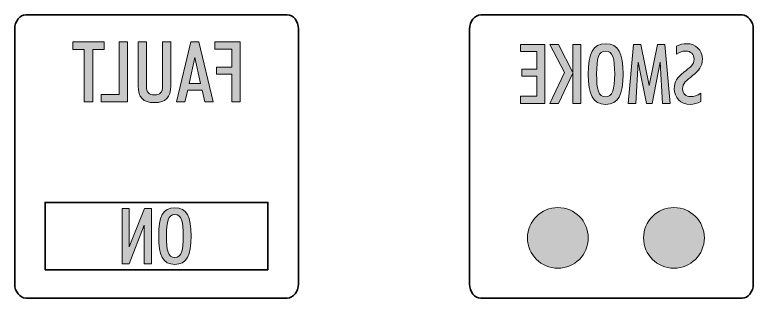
# Model space of a CAD drawing. Header units: millimetres. Extents: x 8 to 201, y 31 to 295.
# Drawn here: x 164.66 to 201.11, y 54.18 to 68.19 of the extents above; entities that cross this region are included whole.
import ezdxf

# ---------------------------------------------------------------- set-up
doc = ezdxf.new("R2010")
doc.units = ezdxf.units.MM
doc.header["$MEASUREMENT"] = 0
doc.layers.add('Layer 1', color=7, linetype='Continuous', lineweight=0)

# ---------------------------------------------------------------- blocks, each defined once
blk = doc.blocks.new('Block_164')
at = {"layer": 'Layer 1', "true_color": 0x1d1e1b, "transparency": 33554687}
h = blk.add_hatch(color=250, dxfattribs=at)
h.dxf.hatch_style = 2
edge = h.paths.add_edge_path()
edge.add_spline(control_points=[(171.409, 55.888), (171.409, 55.888), (171.049, 55.888), (171.049, 55.888), (171.049, 55.888), (171.049, 57.8), (171.049, 57.8), (171.049, 57.8), (170.306, 55.888), (170.306, 55.888), (170.306, 55.888), (169.95, 55.888), (169.95, 55.888), (169.95, 55.888), (169.95, 58.619), (169.95, 58.619), (169.95, 58.619), (170.31, 58.619), (170.31, 58.619), (170.31, 58.619), (170.31, 56.723), (170.31, 56.723), (170.31, 56.723), (171.057, 58.619), (171.057, 58.619), (171.057, 58.619), (171.409, 58.619), (171.409, 58.619), (171.409, 58.619), (171.409, 55.888), (171.409, 55.888)], knot_values=[0, 0, 0, 0, 1, 1, 1, 2, 2, 2, 3, 3, 3, 4, 4, 4, 5, 5, 5, 6, 6, 6, 7, 7, 7, 8, 8, 8, 9, 9, 9, 10, 10, 10, 10], degree=3, periodic=0)
h = blk.add_hatch(color=250, dxfattribs=at)
h.dxf.hatch_style = 2
edge = h.paths.add_edge_path()
edge.add_spline(control_points=[(172.977, 57.26), (172.977, 57.976), (172.886, 58.313), (172.558, 58.313), (172.231, 58.313), (172.144, 57.976), (172.144, 57.26), (172.144, 56.543), (172.219, 56.202), (172.554, 56.202), (172.879, 56.202), (172.977, 56.54), (172.977, 57.26)], knot_values=[0, 0, 0, 0, 1, 1, 1, 2, 2, 2, 3, 3, 3, 4, 4, 4, 4], degree=3, periodic=0)
edge = h.paths.add_edge_path()
edge.add_spline(control_points=[(173.361, 57.252), (173.361, 56.294), (173.151, 55.854), (172.558, 55.854), (171.966, 55.854), (171.76, 56.298), (171.76, 57.252), (171.76, 58.21), (171.966, 58.654), (172.558, 58.654), (173.151, 58.654), (173.361, 58.21), (173.361, 57.252)], knot_values=[0, 0, 0, 0, 1, 1, 1, 2, 2, 2, 3, 3, 3, 4, 4, 4, 4], degree=3, periodic=0)
at = {"layer": 'Layer 1'}
for points, knots in [([(171.409, 55.888), (171.409, 55.888), (171.049, 55.888), (171.049, 55.888), (171.049, 55.888), (171.049, 57.8), (171.049, 57.8), (171.049, 57.8), (170.306, 55.888), (170.306, 55.888), (170.306, 55.888), (169.95, 55.888), (169.95, 55.888), (169.95, 55.888), (169.95, 58.619), (169.95, 58.619), (169.95, 58.619), (170.31, 58.619), (170.31, 58.619), (170.31, 58.619), (170.31, 56.723), (170.31, 56.723), (170.31, 56.723), (171.057, 58.619), (171.057, 58.619), (171.057, 58.619), (171.409, 58.619), (171.409, 58.619), (171.409, 58.619), (171.409, 55.888), (171.409, 55.888)], [0, 0, 0, 0, 1, 1, 1, 2, 2, 2, 3, 3, 3, 4, 4, 4, 5, 5, 5, 6, 6, 6, 7, 7, 7, 8, 8, 8, 9, 9, 9, 10, 10, 10, 10]), ([(173.361, 57.252), (173.361, 56.294), (173.151, 55.854), (172.558, 55.854), (171.966, 55.854), (171.76, 56.298), (171.76, 57.252), (171.76, 58.21), (171.966, 58.654), (172.558, 58.654), (173.151, 58.654), (173.361, 58.21), (173.361, 57.252)], [0, 0, 0, 0, 1, 1, 1, 2, 2, 2, 3, 3, 3, 4, 4, 4, 4]), ([(172.977, 57.26), (172.977, 57.976), (172.886, 58.313), (172.558, 58.313), (172.231, 58.313), (172.144, 57.976), (172.144, 57.26), (172.144, 56.543), (172.219, 56.202), (172.554, 56.202), (172.879, 56.202), (172.977, 56.54), (172.977, 57.26)], [0, 0, 0, 0, 1, 1, 1, 2, 2, 2, 3, 3, 3, 4, 4, 4, 4])]:
    blk.add_open_spline(points, degree=3, knots=knots, dxfattribs=at)
blk = doc.blocks.new('Block_165')
at = {"layer": 'Layer 1', "true_color": 0x1d1e1b, "transparency": 33554687}
h = blk.add_hatch(color=250, dxfattribs=at)
h.dxf.hatch_style = 2
edge = h.paths.add_edge_path()
edge.add_spline(control_points=[(168.503, 63.886), (168.503, 63.886), (168.087, 63.886), (168.087, 63.886), (168.087, 63.886), (168.087, 66.479), (168.087, 66.479), (168.087, 66.479), (167.521, 66.479), (167.521, 66.479), (167.521, 66.479), (167.521, 66.849), (167.521, 66.849), (167.521, 66.849), (169.069, 66.849), (169.069, 66.849), (169.069, 66.849), (169.069, 66.479), (169.069, 66.479), (169.069, 66.479), (168.503, 66.479), (168.503, 66.479), (168.503, 66.479), (168.503, 63.886), (168.503, 63.886)], knot_values=[0, 0, 0, 0, 1, 1, 1, 2, 2, 2, 3, 3, 3, 4, 4, 4, 5, 5, 5, 6, 6, 6, 7, 7, 7, 8, 8, 8, 8], degree=3, periodic=0)
h = blk.add_hatch(color=250, dxfattribs=at)
h.dxf.hatch_style = 2
edge = h.paths.add_edge_path()
edge.add_spline(control_points=[(170.222, 63.886), (170.222, 63.886), (168.927, 63.886), (168.927, 63.886), (168.927, 63.886), (168.927, 64.256), (168.927, 64.256), (168.927, 64.256), (169.81, 64.256), (169.81, 64.256), (169.81, 64.256), (169.81, 66.849), (169.81, 66.849), (169.81, 66.849), (170.222, 66.849), (170.222, 66.849), (170.222, 66.849), (170.222, 63.886), (170.222, 63.886)], knot_values=[0, 0, 0, 0, 1, 1, 1, 2, 2, 2, 3, 3, 3, 4, 4, 4, 5, 5, 5, 6, 6, 6, 6], degree=3, periodic=0)
h = blk.add_hatch(color=250, dxfattribs=at)
h.dxf.hatch_style = 2
edge = h.paths.add_edge_path()
edge.add_spline(control_points=[(172.356, 64.676), (172.356, 64.106), (172.112, 63.849), (171.55, 63.849), (170.989, 63.849), (170.745, 64.106), (170.745, 64.676), (170.745, 64.676), (170.745, 66.849), (170.745, 66.849), (170.745, 66.849), (171.152, 66.849), (171.152, 66.849), (171.152, 66.849), (171.152, 64.642), (171.152, 64.642), (171.152, 64.36), (171.28, 64.227), (171.55, 64.227), (171.82, 64.227), (171.949, 64.36), (171.949, 64.642), (171.949, 64.642), (171.949, 66.849), (171.949, 66.849), (171.949, 66.849), (172.356, 66.849), (172.356, 66.849), (172.356, 66.849), (172.356, 64.676), (172.356, 64.676)], knot_values=[0, 0, 0, 0, 1, 1, 1, 2, 2, 2, 3, 3, 3, 4, 4, 4, 5, 5, 5, 6, 6, 6, 7, 7, 7, 8, 8, 8, 9, 9, 9, 10, 10, 10, 10], degree=3, periodic=0)
h = blk.add_hatch(color=250, dxfattribs=at)
h.dxf.hatch_style = 2
edge = h.paths.add_edge_path()
edge.add_spline(control_points=[(173.548, 66.084), (173.548, 66.084), (173.273, 64.8), (173.273, 64.8), (173.273, 64.8), (173.822, 64.8), (173.822, 64.8), (173.822, 64.8), (173.548, 66.084), (173.548, 66.084)], knot_values=[0, 0, 0, 0, 1, 1, 1, 2, 2, 2, 3, 3, 3, 3], degree=3, periodic=0)
edge = h.paths.add_edge_path()
edge.add_spline(control_points=[(174.457, 63.886), (174.457, 63.886), (174.041, 63.886), (174.041, 63.886), (174.041, 63.886), (173.899, 64.468), (173.899, 64.468), (173.899, 64.468), (173.201, 64.468), (173.201, 64.468), (173.201, 64.468), (173.055, 63.886), (173.055, 63.886), (173.055, 63.886), (172.639, 63.886), (172.639, 63.886), (172.639, 63.886), (173.355, 66.849), (173.355, 66.849), (173.355, 66.849), (173.741, 66.849), (173.741, 66.849), (173.741, 66.849), (174.457, 63.886), (174.457, 63.886)], knot_values=[0, 0, 0, 0, 1, 1, 1, 2, 2, 2, 3, 3, 3, 4, 4, 4, 5, 5, 5, 6, 6, 6, 7, 7, 7, 8, 8, 8, 8], degree=3, periodic=0)
h = blk.add_hatch(color=250, dxfattribs=at)
h.dxf.hatch_style = 2
edge = h.paths.add_edge_path()
edge.add_spline(control_points=[(175.79, 63.886), (175.79, 63.886), (175.378, 63.886), (175.378, 63.886), (175.378, 63.886), (175.378, 65.253), (175.378, 65.253), (175.378, 65.253), (174.607, 65.253), (174.607, 65.253), (174.607, 65.253), (174.607, 65.607), (174.607, 65.607), (174.607, 65.607), (175.378, 65.607), (175.378, 65.607), (175.378, 65.607), (175.378, 66.492), (175.378, 66.492), (175.378, 66.492), (174.538, 66.492), (174.538, 66.492), (174.538, 66.492), (174.538, 66.849), (174.538, 66.849), (174.538, 66.849), (175.79, 66.849), (175.79, 66.849), (175.79, 66.849), (175.79, 63.886), (175.79, 63.886)], knot_values=[0, 0, 0, 0, 1, 1, 1, 2, 2, 2, 3, 3, 3, 4, 4, 4, 5, 5, 5, 6, 6, 6, 7, 7, 7, 8, 8, 8, 9, 9, 9, 10, 10, 10, 10], degree=3, periodic=0)
at = {"layer": 'Layer 1'}
for points, knots in [([(168.503, 63.886), (168.503, 63.886), (168.087, 63.886), (168.087, 63.886), (168.087, 63.886), (168.087, 66.479), (168.087, 66.479), (168.087, 66.479), (167.521, 66.479), (167.521, 66.479), (167.521, 66.479), (167.521, 66.849), (167.521, 66.849), (167.521, 66.849), (169.069, 66.849), (169.069, 66.849), (169.069, 66.849), (169.069, 66.479), (169.069, 66.479), (169.069, 66.479), (168.503, 66.479), (168.503, 66.479), (168.503, 66.479), (168.503, 63.886), (168.503, 63.886)], [0, 0, 0, 0, 1, 1, 1, 2, 2, 2, 3, 3, 3, 4, 4, 4, 5, 5, 5, 6, 6, 6, 7, 7, 7, 8, 8, 8, 8]), ([(170.222, 63.886), (170.222, 63.886), (168.927, 63.886), (168.927, 63.886), (168.927, 63.886), (168.927, 64.256), (168.927, 64.256), (168.927, 64.256), (169.81, 64.256), (169.81, 64.256), (169.81, 64.256), (169.81, 66.849), (169.81, 66.849), (169.81, 66.849), (170.222, 66.849), (170.222, 66.849), (170.222, 66.849), (170.222, 63.886), (170.222, 63.886)], [0, 0, 0, 0, 1, 1, 1, 2, 2, 2, 3, 3, 3, 4, 4, 4, 5, 5, 5, 6, 6, 6, 6]), ([(172.356, 64.676), (172.356, 64.106), (172.112, 63.849), (171.55, 63.849), (170.989, 63.849), (170.745, 64.106), (170.745, 64.676), (170.745, 64.676), (170.745, 66.849), (170.745, 66.849), (170.745, 66.849), (171.152, 66.849), (171.152, 66.849), (171.152, 66.849), (171.152, 64.642), (171.152, 64.642), (171.152, 64.36), (171.28, 64.227), (171.55, 64.227), (171.82, 64.227), (171.949, 64.36), (171.949, 64.642), (171.949, 64.642), (171.949, 66.849), (171.949, 66.849), (171.949, 66.849), (172.356, 66.849), (172.356, 66.849), (172.356, 66.849), (172.356, 64.676), (172.356, 64.676)], [0, 0, 0, 0, 1, 1, 1, 2, 2, 2, 3, 3, 3, 4, 4, 4, 5, 5, 5, 6, 6, 6, 7, 7, 7, 8, 8, 8, 9, 9, 9, 10, 10, 10, 10]), ([(174.457, 63.886), (174.457, 63.886), (174.041, 63.886), (174.041, 63.886), (174.041, 63.886), (173.899, 64.468), (173.899, 64.468), (173.899, 64.468), (173.201, 64.468), (173.201, 64.468), (173.201, 64.468), (173.055, 63.886), (173.055, 63.886), (173.055, 63.886), (172.639, 63.886), (172.639, 63.886), (172.639, 63.886), (173.355, 66.849), (173.355, 66.849), (173.355, 66.849), (173.741, 66.849), (173.741, 66.849), (173.741, 66.849), (174.457, 63.886), (174.457, 63.886)], [0, 0, 0, 0, 1, 1, 1, 2, 2, 2, 3, 3, 3, 4, 4, 4, 5, 5, 5, 6, 6, 6, 7, 7, 7, 8, 8, 8, 8]), ([(175.79, 63.886), (175.79, 63.886), (175.378, 63.886), (175.378, 63.886), (175.378, 63.886), (175.378, 65.253), (175.378, 65.253), (175.378, 65.253), (174.607, 65.253), (174.607, 65.253), (174.607, 65.253), (174.607, 65.607), (174.607, 65.607), (174.607, 65.607), (175.378, 65.607), (175.378, 65.607), (175.378, 65.607), (175.378, 66.492), (175.378, 66.492), (175.378, 66.492), (174.538, 66.492), (174.538, 66.492), (174.538, 66.492), (174.538, 66.849), (174.538, 66.849), (174.538, 66.849), (175.79, 66.849), (175.79, 66.849), (175.79, 66.849), (175.79, 63.886), (175.79, 63.886)], [0, 0, 0, 0, 1, 1, 1, 2, 2, 2, 3, 3, 3, 4, 4, 4, 5, 5, 5, 6, 6, 6, 7, 7, 7, 8, 8, 8, 9, 9, 9, 10, 10, 10, 10]), ([(173.548, 66.084), (173.548, 66.084), (173.273, 64.8), (173.273, 64.8), (173.273, 64.8), (173.822, 64.8), (173.822, 64.8), (173.822, 64.8), (173.548, 66.084), (173.548, 66.084)], [0, 0, 0, 0, 1, 1, 1, 2, 2, 2, 3, 3, 3, 3])]:
    blk.add_open_spline(points, degree=3, knots=knots, dxfattribs=at)
blk = doc.blocks.new('Block_166')
at = {"layer": 'Layer 1', "true_color": 0x1d1e1b, "transparency": 33554687}
h = blk.add_hatch(color=250, dxfattribs=at)
h.dxf.hatch_style = 2
edge = h.paths.add_edge_path()
edge.add_spline(control_points=[(190.832, 63.799), (190.832, 63.799), (189.625, 63.799), (189.625, 63.799), (189.625, 63.799), (189.625, 64.164), (189.625, 64.164), (189.625, 64.164), (190.426, 64.164), (190.426, 64.164), (190.426, 64.164), (190.426, 65.153), (190.426, 65.153), (190.426, 65.153), (189.693, 65.153), (189.693, 65.153), (189.693, 65.153), (189.693, 65.502), (189.693, 65.502), (189.693, 65.502), (190.426, 65.502), (190.426, 65.502), (190.426, 65.502), (190.426, 66.372), (190.426, 66.372), (190.426, 66.372), (189.625, 66.372), (189.625, 66.372), (189.625, 66.372), (189.625, 66.725), (189.625, 66.725), (189.625, 66.725), (190.832, 66.725), (190.832, 66.725), (190.832, 66.725), (190.832, 63.799), (190.832, 63.799)], knot_values=[0, 0, 0, 0, 1, 1, 1, 2, 2, 2, 3, 3, 3, 4, 4, 4, 5, 5, 5, 6, 6, 6, 7, 7, 7, 8, 8, 8, 9, 9, 9, 10, 10, 10, 11, 11, 11, 12, 12, 12, 12], degree=3, periodic=0)
h = blk.add_hatch(color=250, dxfattribs=at)
h.dxf.hatch_style = 2
edge = h.paths.add_edge_path()
edge.add_spline(control_points=[(192.61, 63.799), (192.61, 63.799), (192.204, 63.799), (192.204, 63.799), (192.204, 63.799), (192.204, 65.301), (192.204, 65.301), (192.204, 65.301), (191.505, 63.799), (191.505, 63.799), (191.505, 63.799), (191.069, 63.799), (191.069, 63.799), (191.069, 63.799), (191.789, 65.334), (191.789, 65.334), (191.789, 65.334), (191.069, 66.725), (191.069, 66.725), (191.069, 66.725), (191.492, 66.725), (191.492, 66.725), (191.492, 66.725), (192.204, 65.338), (192.204, 65.338), (192.204, 65.338), (192.204, 66.725), (192.204, 66.725), (192.204, 66.725), (192.61, 66.725), (192.61, 66.725), (192.61, 66.725), (192.61, 63.799), (192.61, 63.799)], knot_values=[0, 0, 0, 0, 1, 1, 1, 2, 2, 2, 3, 3, 3, 4, 4, 4, 5, 5, 5, 6, 6, 6, 7, 7, 7, 8, 8, 8, 9, 9, 9, 10, 10, 10, 11, 11, 11, 11], degree=3, periodic=0)
h = blk.add_hatch(color=250, dxfattribs=at)
h.dxf.hatch_style = 2
edge = h.paths.add_edge_path()
edge.add_spline(control_points=[(194.274, 65.268), (194.274, 66.036), (194.177, 66.397), (193.825, 66.397), (193.474, 66.397), (193.381, 66.036), (193.381, 65.268), (193.381, 64.501), (193.461, 64.135), (193.821, 64.135), (194.168, 64.135), (194.274, 64.496), (194.274, 65.268)], knot_values=[0, 0, 0, 0, 1, 1, 1, 2, 2, 2, 3, 3, 3, 4, 4, 4, 4], degree=3, periodic=0)
edge = h.paths.add_edge_path()
edge.add_spline(control_points=[(194.685, 65.26), (194.685, 64.234), (194.46, 63.762), (193.825, 63.762), (193.19, 63.762), (192.97, 64.238), (192.97, 65.26), (192.97, 66.286), (193.19, 66.762), (193.825, 66.762), (194.46, 66.762), (194.685, 66.286), (194.685, 65.26)], knot_values=[0, 0, 0, 0, 1, 1, 1, 2, 2, 2, 3, 3, 3, 4, 4, 4, 4], degree=3, periodic=0)
h = blk.add_hatch(color=250, dxfattribs=at)
h.dxf.hatch_style = 2
edge = h.paths.add_edge_path()
edge.add_spline(control_points=[(197.013, 63.799), (197.013, 63.799), (196.641, 63.799), (196.641, 63.799), (196.641, 63.799), (196.518, 65.851), (196.518, 65.851), (196.518, 65.851), (196.116, 63.799), (196.116, 63.799), (196.116, 63.799), (195.841, 63.799), (195.841, 63.799), (195.841, 63.799), (195.438, 65.851), (195.438, 65.851), (195.438, 65.851), (195.316, 63.799), (195.316, 63.799), (195.316, 63.799), (194.939, 63.799), (194.939, 63.799), (194.939, 63.799), (195.201, 66.725), (195.201, 66.725), (195.201, 66.725), (195.557, 66.725), (195.557, 66.725), (195.557, 66.725), (195.976, 64.698), (195.976, 64.698), (195.976, 64.698), (196.387, 66.725), (196.387, 66.725), (196.387, 66.725), (196.755, 66.725), (196.755, 66.725), (196.755, 66.725), (197.013, 63.799), (197.013, 63.799)], knot_values=[0, 0, 0, 0, 1, 1, 1, 2, 2, 2, 3, 3, 3, 4, 4, 4, 5, 5, 5, 6, 6, 6, 7, 7, 7, 8, 8, 8, 9, 9, 9, 10, 10, 10, 11, 11, 11, 12, 12, 12, 13, 13, 13, 13], degree=3, periodic=0)
h = blk.add_hatch(color=250, dxfattribs=at)
h.dxf.hatch_style = 2
edge = h.paths.add_edge_path()
edge.add_spline(control_points=[(198.525, 64.312), (198.525, 64.312), (198.525, 63.91), (198.525, 63.91), (198.343, 63.811), (198.169, 63.762), (198, 63.762), (197.53, 63.762), (197.212, 64.094), (197.212, 64.534), (197.212, 64.874), (197.36, 65.095), (197.686, 65.35), (197.987, 65.584), (198.194, 65.723), (198.194, 65.994), (198.194, 66.237), (198.029, 66.397), (197.771, 66.397), (197.623, 66.397), (197.475, 66.343), (197.318, 66.237), (197.318, 66.237), (197.318, 66.631), (197.318, 66.631), (197.492, 66.721), (197.661, 66.762), (197.847, 66.762), (198.266, 66.762), (198.601, 66.442), (198.601, 65.99), (198.601, 65.65), (198.432, 65.432), (198.118, 65.182), (197.822, 64.944), (197.623, 64.812), (197.623, 64.529), (197.623, 64.295), (197.78, 64.144), (198.029, 64.144), (198.178, 64.144), (198.339, 64.201), (198.525, 64.312)], knot_values=[0, 0, 0, 0, 1, 1, 1, 2, 2, 2, 3, 3, 3, 4, 4, 4, 5, 5, 5, 6, 6, 6, 7, 7, 7, 8, 8, 8, 9, 9, 9, 10, 10, 10, 11, 11, 11, 12, 12, 12, 13, 13, 13, 14, 14, 14, 14], degree=3, periodic=0)
at = {"layer": 'Layer 1'}
for points, knots in [([(190.832, 63.799), (190.832, 63.799), (189.625, 63.799), (189.625, 63.799), (189.625, 63.799), (189.625, 64.164), (189.625, 64.164), (189.625, 64.164), (190.426, 64.164), (190.426, 64.164), (190.426, 64.164), (190.426, 65.153), (190.426, 65.153), (190.426, 65.153), (189.693, 65.153), (189.693, 65.153), (189.693, 65.153), (189.693, 65.502), (189.693, 65.502), (189.693, 65.502), (190.426, 65.502), (190.426, 65.502), (190.426, 65.502), (190.426, 66.372), (190.426, 66.372), (190.426, 66.372), (189.625, 66.372), (189.625, 66.372), (189.625, 66.372), (189.625, 66.725), (189.625, 66.725), (189.625, 66.725), (190.832, 66.725), (190.832, 66.725), (190.832, 66.725), (190.832, 63.799), (190.832, 63.799)], [0, 0, 0, 0, 1, 1, 1, 2, 2, 2, 3, 3, 3, 4, 4, 4, 5, 5, 5, 6, 6, 6, 7, 7, 7, 8, 8, 8, 9, 9, 9, 10, 10, 10, 11, 11, 11, 12, 12, 12, 12]), ([(192.61, 63.799), (192.61, 63.799), (192.204, 63.799), (192.204, 63.799), (192.204, 63.799), (192.204, 65.301), (192.204, 65.301), (192.204, 65.301), (191.505, 63.799), (191.505, 63.799), (191.505, 63.799), (191.069, 63.799), (191.069, 63.799), (191.069, 63.799), (191.789, 65.334), (191.789, 65.334), (191.789, 65.334), (191.069, 66.725), (191.069, 66.725), (191.069, 66.725), (191.492, 66.725), (191.492, 66.725), (191.492, 66.725), (192.204, 65.338), (192.204, 65.338), (192.204, 65.338), (192.204, 66.725), (192.204, 66.725), (192.204, 66.725), (192.61, 66.725), (192.61, 66.725), (192.61, 66.725), (192.61, 63.799), (192.61, 63.799)], [0, 0, 0, 0, 1, 1, 1, 2, 2, 2, 3, 3, 3, 4, 4, 4, 5, 5, 5, 6, 6, 6, 7, 7, 7, 8, 8, 8, 9, 9, 9, 10, 10, 10, 11, 11, 11, 11]), ([(194.685, 65.26), (194.685, 64.234), (194.46, 63.762), (193.825, 63.762), (193.19, 63.762), (192.97, 64.238), (192.97, 65.26), (192.97, 66.286), (193.19, 66.762), (193.825, 66.762), (194.46, 66.762), (194.685, 66.286), (194.685, 65.26)], [0, 0, 0, 0, 1, 1, 1, 2, 2, 2, 3, 3, 3, 4, 4, 4, 4]), ([(197.013, 63.799), (197.013, 63.799), (196.641, 63.799), (196.641, 63.799), (196.641, 63.799), (196.518, 65.851), (196.518, 65.851), (196.518, 65.851), (196.116, 63.799), (196.116, 63.799), (196.116, 63.799), (195.841, 63.799), (195.841, 63.799), (195.841, 63.799), (195.438, 65.851), (195.438, 65.851), (195.438, 65.851), (195.316, 63.799), (195.316, 63.799), (195.316, 63.799), (194.939, 63.799), (194.939, 63.799), (194.939, 63.799), (195.201, 66.725), (195.201, 66.725), (195.201, 66.725), (195.557, 66.725), (195.557, 66.725), (195.557, 66.725), (195.976, 64.698), (195.976, 64.698), (195.976, 64.698), (196.387, 66.725), (196.387, 66.725), (196.387, 66.725), (196.755, 66.725), (196.755, 66.725), (196.755, 66.725), (197.013, 63.799), (197.013, 63.799)], [0, 0, 0, 0, 1, 1, 1, 2, 2, 2, 3, 3, 3, 4, 4, 4, 5, 5, 5, 6, 6, 6, 7, 7, 7, 8, 8, 8, 9, 9, 9, 10, 10, 10, 11, 11, 11, 12, 12, 12, 13, 13, 13, 13]), ([(198.525, 64.312), (198.525, 64.312), (198.525, 63.91), (198.525, 63.91), (198.343, 63.811), (198.169, 63.762), (198, 63.762), (197.53, 63.762), (197.212, 64.094), (197.212, 64.534), (197.212, 64.874), (197.36, 65.095), (197.686, 65.35), (197.987, 65.584), (198.194, 65.723), (198.194, 65.994), (198.194, 66.237), (198.029, 66.397), (197.771, 66.397), (197.623, 66.397), (197.475, 66.343), (197.318, 66.237), (197.318, 66.237), (197.318, 66.631), (197.318, 66.631), (197.492, 66.721), (197.661, 66.762), (197.847, 66.762), (198.266, 66.762), (198.601, 66.442), (198.601, 65.99), (198.601, 65.65), (198.432, 65.432), (198.118, 65.182), (197.822, 64.944), (197.623, 64.812), (197.623, 64.529), (197.623, 64.295), (197.78, 64.144), (198.029, 64.144), (198.178, 64.144), (198.339, 64.201), (198.525, 64.312)], [0, 0, 0, 0, 1, 1, 1, 2, 2, 2, 3, 3, 3, 4, 4, 4, 5, 5, 5, 6, 6, 6, 7, 7, 7, 8, 8, 8, 9, 9, 9, 10, 10, 10, 11, 11, 11, 12, 12, 12, 13, 13, 13, 14, 14, 14, 14]), ([(194.274, 65.268), (194.274, 66.036), (194.177, 66.397), (193.825, 66.397), (193.474, 66.397), (193.381, 66.036), (193.381, 65.268), (193.381, 64.501), (193.461, 64.135), (193.821, 64.135), (194.168, 64.135), (194.274, 64.496), (194.274, 65.268)], [0, 0, 0, 0, 1, 1, 1, 2, 2, 2, 3, 3, 3, 4, 4, 4, 4])]:
    blk.add_open_spline(points, degree=3, knots=knots, dxfattribs=at)

msp = doc.modelspace()

# ---------------------------------------------------------------- hatches: boundary and pattern name
at = {"layer": 'Layer 1', "true_color": 0x1d1e1b, "transparency": 33554687}
h = msp.add_hatch(color=250, dxfattribs=at)
edge = h.paths.add_edge_path()
edge.add_spline(control_points=[(191.469, 58.664), (192.298, 58.664), (192.969, 57.993), (192.969, 57.164), (192.969, 56.336), (192.298, 55.664), (191.469, 55.664), (190.641, 55.664), (189.969, 56.336), (189.969, 57.164), (189.969, 57.993), (190.641, 58.664), (191.469, 58.664)], knot_values=[0, 0, 0, 0, 1, 1, 1, 2, 2, 2, 3, 3, 3, 4, 4, 4, 4], degree=3, periodic=0)
edge.add_line((191.469, 58.664), (191.469, 58.664))
h = msp.add_hatch(color=250, dxfattribs=at)
edge = h.paths.add_edge_path()
edge.add_spline(control_points=[(197.2, 58.664), (198.028, 58.664), (198.7, 57.993), (198.7, 57.164), (198.7, 56.336), (198.028, 55.664), (197.2, 55.664), (196.372, 55.664), (195.7, 56.336), (195.7, 57.164), (195.7, 57.993), (196.372, 58.664), (197.2, 58.664)], knot_values=[0, 0, 0, 0, 1, 1, 1, 2, 2, 2, 3, 3, 3, 4, 4, 4, 4], degree=3, periodic=0)
edge.add_line((197.2, 58.664), (197.2, 58.664))

# ---------------------------------------------------------------- linework, layer by layer
at = {"layer": 'Layer 1', "color": 250, "lineweight": 35, "true_color": 0x1d1e1b}
msp.add_lwpolyline([(177.155, 55.592), (166.155, 55.592), (166.155, 58.916), (177.155, 58.916)], close=True, dxfattribs=at)
at = {"layer": 'Layer 1', "color": 250, "lineweight": 35, "true_color": 0x1d1d1b}
for points in [[(178.105, 68.191), (178.105, 68.191), (165.205, 68.191), (165.205, 68.191), (164.903, 68.191), (164.655, 67.876), (164.655, 67.491), (164.655, 67.491), (164.655, 54.891), (164.655, 54.891), (164.655, 54.506), (164.903, 54.191), (165.205, 54.191), (165.205, 54.191), (178.105, 54.191), (178.105, 54.191), (178.408, 54.191), (178.655, 54.506), (178.655, 54.891), (178.655, 54.891), (178.655, 67.491), (178.655, 67.491), (178.655, 67.876), (178.408, 68.191), (178.105, 68.191)], [(200.563, 68.182), (200.563, 68.182), (187.663, 68.182), (187.663, 68.182), (187.361, 68.182), (187.113, 67.867), (187.113, 67.481), (187.113, 67.481), (187.113, 54.882), (187.113, 54.882), (187.113, 54.497), (187.361, 54.182), (187.663, 54.182), (187.663, 54.182), (200.563, 54.182), (200.563, 54.182), (200.866, 54.182), (201.113, 54.497), (201.113, 54.882), (201.113, 54.882), (201.113, 67.481), (201.113, 67.481), (201.113, 67.867), (200.866, 68.182), (200.563, 68.182)]]:
    msp.add_open_spline(points, degree=3, knots=[0, 0, 0, 0, 1, 1, 1, 2, 2, 2, 3, 3, 3, 4, 4, 4, 5, 5, 5, 6, 6, 6, 7, 7, 7, 8, 8, 8, 8], dxfattribs=at)
at = {"layer": 'Layer 1'}
for points in [[(191.469, 58.664), (192.298, 58.664), (192.969, 57.993), (192.969, 57.164), (192.969, 56.336), (192.298, 55.664), (191.469, 55.664), (190.641, 55.664), (189.969, 56.336), (189.969, 57.164), (189.969, 57.993), (190.641, 58.664), (191.469, 58.664)], [(197.2, 58.664), (198.028, 58.664), (198.7, 57.993), (198.7, 57.164), (198.7, 56.336), (198.028, 55.664), (197.2, 55.664), (196.372, 55.664), (195.7, 56.336), (195.7, 57.164), (195.7, 57.993), (196.372, 58.664), (197.2, 58.664)]]:
    msp.add_open_spline(points, degree=3, knots=[0, 0, 0, 0, 1, 1, 1, 2, 2, 2, 3, 3, 3, 4, 4, 4, 4], dxfattribs=at)

# ---------------------------------------------------------------- block references
for name in ['Block_165', 'Block_166', 'Block_164']:
    msp.add_blockref(name, (0, 0), dxfattribs=at)

doc.saveas('drawing.dxf')
